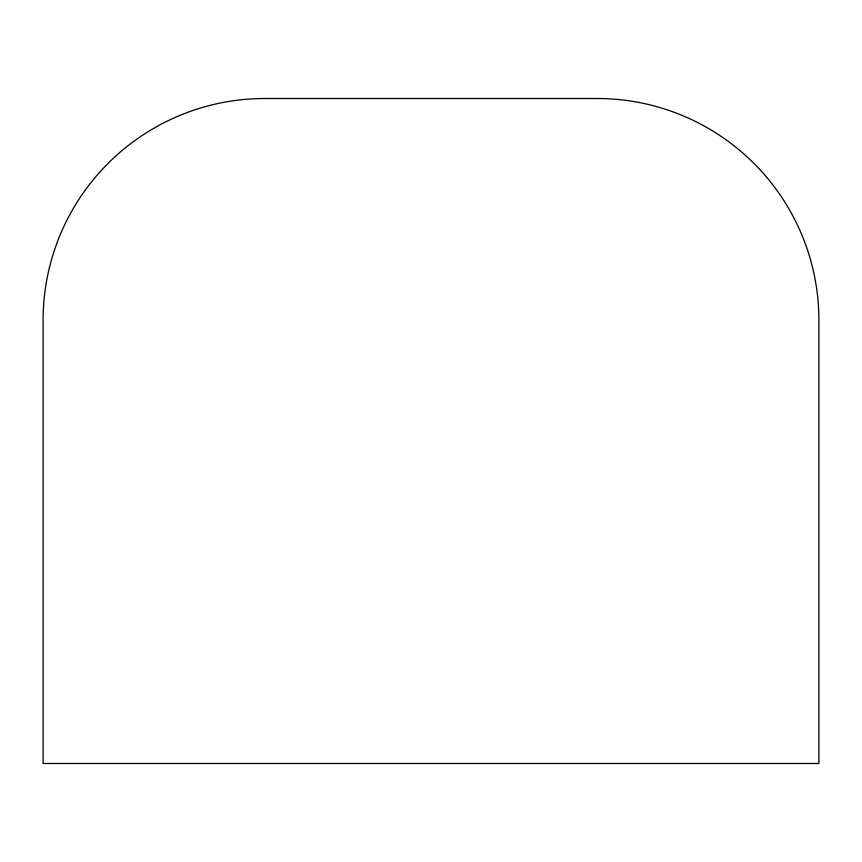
<?xml version="1.0" encoding="UTF-8"?>
<svg xmlns="http://www.w3.org/2000/svg" width="862" height="862" viewBox="0 0 862 862"><rect width="100%" height="100%" fill="white"/><g stroke="black" fill="none" stroke-linecap="round" stroke-linejoin="round"><path stroke-width="1.29" d="M597.247 98.516L264.753 98.516A221.653 221.653 0 0 0 43.1 320.168L43.1 763.484L818.9 763.484L818.9 320.168A221.653 221.653 0 0 0 597.247 98.516"/></g></svg>
